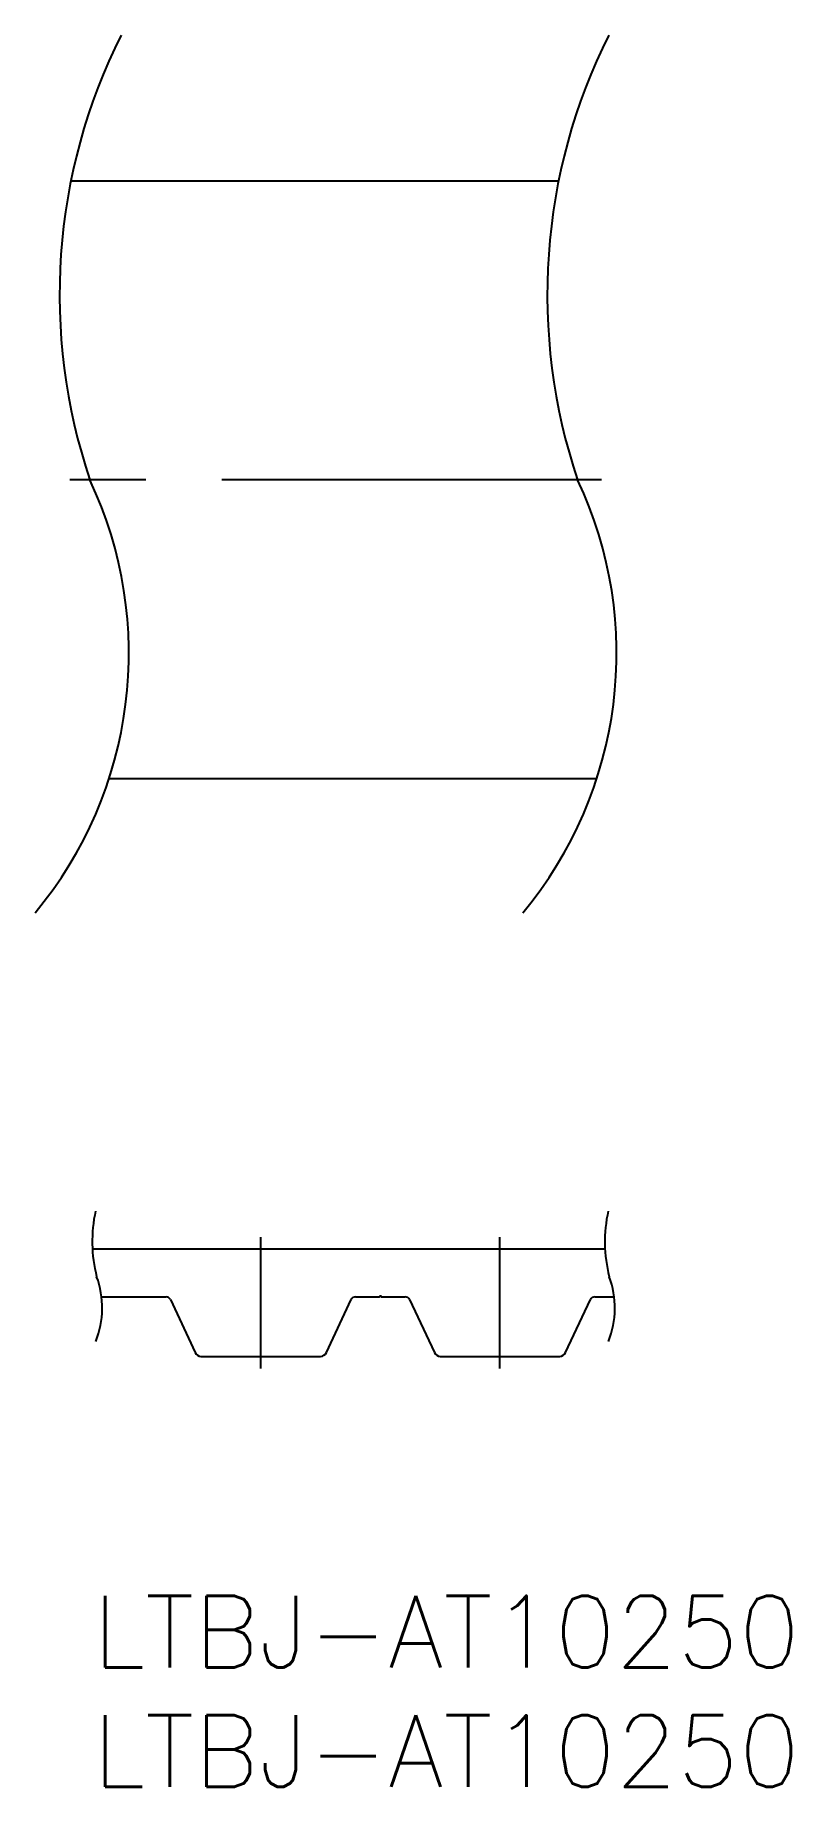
# Model space of a CAD drawing. Extents: x -2.4 to 29.2, y -8 to 65.3.
import ezdxf

# ---------------------------------------------------------------- set-up
doc = ezdxf.new("R2010")
doc.units = 0
doc.header["$LTSCALE"] = 0.5
doc.linetypes.add('CENTER', pattern=[50.8, 31.75, -6.35, 6.35, -6.35])
for name, color, linetype in [('MSM_CENTER', 1, 'CENTER'), ('MSM_CONTINUOUS', 7, 'CONTINUOUS'), ('MSM_NARROW', 5, 'CONTINUOUS'), ('MSM_PART_NUMBER', 7, 'CONTINUOUS')]:
    doc.layers.add(name, color=color, linetype=linetype)
doc.styles.get("Standard").update_dxf_attribs({"font": 'txt.shx', "height": 3, "bigfont": 'bigfont.shx'})

# ---------------------------------------------------------------- blocks, each defined once
blk = doc.blocks.new('*U9')
at = {"layer": 'MSM_PART_NUMBER'}
blk.add_text('LTBJ-AT10250', height=3, dxfattribs=at).set_placement((0, -3))
blk = doc.blocks.new('*U10')
at = {"layer": 'MSM_PART_NUMBER'}
blk.add_text('LTBJ-AT10250', height=3, dxfattribs=at).set_placement((0, -8))

msp = doc.modelspace()

# ---------------------------------------------------------------- linework, layer by layer
at = {"layer": 'MSM_CENTER'}
for p, q in [((21.267, 46.67), (-1.124, 46.67)), ((7.021, 9.5), (7.021, 15)), ((17.021, 9.5), (17.021, 15))]:
    msp.add_line(p, q, dxfattribs=at)
at = {"layer": 'MSM_CONTINUOUS'}
for p, q in [((19.47, 59.17), (-0.921, 59.17)), ((21.065, 34.17), (0.673, 34.17)), ((21.413, 14.5), (-0.019, 14.5)), ((0.363, 12.5), (3.061, 12.5)), ((10.981, 12.5), (11.971, 12.5)), ((12.041, 12.53), (12.001, 12.53)), ((12.071, 12.5), (13.061, 12.5)), ((20.981, 12.5), (21.795, 12.5)), ((3.243, 12.385), (4.277, 10.167)), ((9.766, 10.167), (10.8, 12.385)), ((13.243, 12.385), (14.277, 10.167)), ((19.766, 10.167), (20.8, 12.385)), ((4.521, 10), (9.521, 10)), ((14.521, 10), (19.521, 10))]:
    msp.add_line(p, q, dxfattribs=at)
for centre, radius, start, end in [((3.061, 12.3), 0.2, 25, 90), ((10.981, 12.3), 0.2, 90, 155), ((11.971, 12.52), 0.02, 270, 0), ((12.001, 12.52), 0.01, 90, 180), ((12.041, 12.52), 0.01, 0, 90), ((12.071, 12.52), 0.02, 180, 270), ((13.061, 12.3), 0.2, 25, 90), ((20.981, 12.3), 0.2, 90, 155), ((4.567, 10.33), 0.333, 209.36575, 262.04743), ((9.475, 10.33), 0.333, 277.95257, 330.63425), ((14.567, 10.33), 0.333, 209.36575, 262.04743), ((19.475, 10.33), 0.333, 277.95257, 330.63425)]:
    msp.add_arc(centre, radius, start, end, dxfattribs=at)
at = {"layer": 'MSM_NARROW'}
for centre, radius, start, end in [((22.846, 54.41), 24.239, 153.36362, 198.62146), ((43.237, 54.41), 24.239, 153.36362, 198.62146), ((-15.476, 39.415), 16.98, 320.27459, 25.29426), ((4.916, 39.415), 16.98, 320.27459, 25.29426), ((5.861, 14.811), 5.888, 167.50581, 194.43623), ((27.293, 14.811), 5.888, 167.50581, 194.43623), ((-3.402, 12.034), 3.794, 338.35812, 20.1822), ((18.03, 12.034), 3.794, 338.35812, 20.1822)]:
    msp.add_arc(centre, radius, start, end, dxfattribs=at)

# ---------------------------------------------------------------- block references
at = {"layer": 'MSM_CONTINUOUS'}
for name in ['*U9', '*U10']:
    msp.add_blockref(name, (0, 0), dxfattribs=at)

doc.saveas('drawing.dxf')
